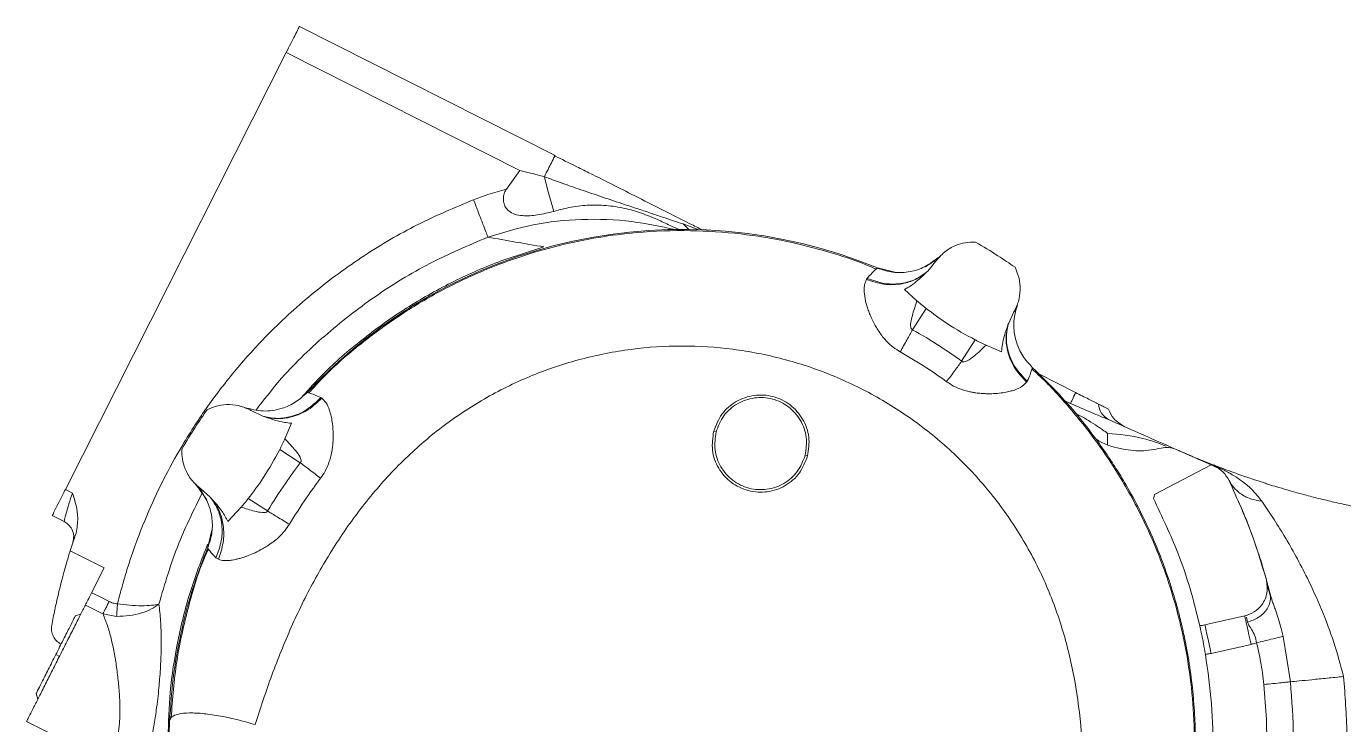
# Model space of a CAD drawing. Header units: millimetres. Extents: x 169 to 14583, y -399 to 10804.
# Drawn here: x 2192.1 to 2418, y 2869.1 to 2988.9 of the extents above; entities that cross this region are included whole.
import ezdxf

# ---------------------------------------------------------------- set-up
doc = ezdxf.new("R2010")
doc.units = ezdxf.units.MM
doc.header["$LTSCALE"] = 35

msp = doc.modelspace()

# ---------------------------------------------------------------- linework, layer by layer
at = {"color": 7, "linetype": 'Continuous', "lineweight": 18}
for p, q in [((2282.749, 2966.717), (2238.908, 2988.874)), ((2198.764, 2909.441), (2236.652, 2984.411)), ((2236.652, 2984.411), (2276.698, 2964.172)), ((2276.698, 2964.172), (2274.393, 2960.969)), ((2305.667, 2954.038), (2304.713, 2954.98)), ((2307.385, 2953.974), (2304.713, 2954.98)), ((2348.476, 2949.184), (2346.27, 2947.636)), ((2348.003, 2948.522), (2346.658, 2946.914)), ((2347.303, 2948.361), (2348.383, 2949.186)), ((2338.053, 2947.434), (2341.04, 2946.746)), ((2346.658, 2946.914), (2346.418, 2946.67)), ((2342.708, 2943.744), (2344.824, 2941.809)), ((2344.07, 2936.856), (2346.408, 2940.499)), ((2360.552, 2937.997), (2361.454, 2939.889)), ((2360.43, 2937.676), (2360.552, 2937.997)), ((2352.486, 2931.455), (2354.823, 2935.097)), ((2356.675, 2934.203), (2359.315, 2933.085)), ((2372.021, 2926.082), (2365.732, 2929.26)), ((2370.172, 2924.653), (2371.172, 2924.203)), ((2232.622, 2922.041), (2230.728, 2922.942)), ((2232.954, 2921.915), (2232.622, 2922.041)), ((2236.415, 2918.154), (2237.539, 2920.807)), ((2309.953, 2919.433), (2310.367, 2919.325)), ((2377.515, 2919.077), (2377.525, 2917.154)), ((2377.515, 2919.077), (2377.525, 2917.154)), ((2239.055, 2914.043), (2235.524, 2916.309)), ((2325.656, 2915.316), (2326.07, 2915.207)), ((2395.299, 2913.665), (2389.283, 2916.316)), ((2395.299, 2913.665), (2385.588, 2908.57)), ((2395.859, 2913.419), (2395.299, 2913.665)), ((2222.234, 2909.027), (2221.098, 2910.311)), ((2199.977, 2908.829), (2198.764, 2909.441)), ((2221.437, 2909.962), (2223.003, 2907.704)), ((2222.233, 2908.824), (2221.832, 2909.349)), ((2221.938, 2909.606), (2223.584, 2908.137)), ((2223.584, 2908.137), (2224.22, 2907.45)), ((2233.427, 2905.773), (2230.123, 2907.894)), ((2226.648, 2903.958), (2228.917, 2906.432)), ((2198.549, 2903.948), (2196.508, 2904.979)), ((2223.188, 2899.539), (2223.868, 2902.495)), ((2199.597, 2898.936), (2205.414, 2895.996)), ((2224.576, 2897.754), (2225.015, 2897.474)), ((2205.414, 2895.996), (2203.27, 2891.755)), ((2196.717, 2887.693), (2196.717, 2887.693)), ((2201.45, 2888.153), (2200.493, 2887.811)), ((2202.201, 2889.639), (2205.199, 2888.124)), ((2205.199, 2888.124), (2207.548, 2887.695)), ((2401.287, 2887.762), (2401.272, 2887.833)), ((2401.516, 2886.686), (2401.335, 2887.548)), ((2408.884, 2876.469), (2407.629, 2884.264)), ((2197.121, 2881.14), (2197.746, 2880.824)), ((2395.286, 2881.354), (2402.125, 2882.893)), ((2193.75, 2874.468), (2194.042, 2873.495)), ((2192.108, 2869.668), (2202.442, 2864.445))]:
    msp.add_line(p, q, dxfattribs=at)
at = {"color": 7, "linetype": 'Continuous', "lineweight": 18, "flags": 128}
for points in [[(2385.377, 2907.897), (2385.495, 2908.274), (2385.588, 2908.57)], [(2206.268, 2890.24), (2204.589, 2891.088), (2203.27, 2891.755)], [(2401.027, 2887.771), (2397.197, 2886.909), (2394.188, 2886.232)]]:
    msp.add_lwpolyline(points, dxfattribs=at)
at = {"color": 7, "linetype": 'Continuous', "lineweight": 18}
msp.add_arc((2304.568, 2866.054), 88, 67.63428, 136.97831, dxfattribs=at)
for points, knots in [([(2238.908, 2988.874), (2238.865, 2988.789), (2238.78, 2988.621), (2238.176, 2987.426), (2237.433, 2985.955), (2236.912, 2984.926), (2236.652, 2984.411)], [0, 0, 0, 0, 0.279619, 0.5592379, 0.779619, 1, 1, 1, 1]), ([(2282.749, 2966.717), (2282.719, 2966.658), (2282.657, 2966.535), (2282.189, 2965.61), (2281.578, 2964.401), (2281.13, 2963.515), (2280.911, 2963.082)], [0, 0, 0, 0, 0.2664008, 0.5541815, 0.7823297, 1, 1, 1, 1]), ([(2288.852, 2963.618), (2288.058, 2964.015), (2285.957, 2965.064), (2283.842, 2966.095), (2282.527, 2966.736)], [0, 0, 0, 0, 0.3782461, 1, 1, 1, 1]), ([(2280.911, 2963.082), (2280.122, 2963.293), (2278.721, 2963.668), (2277.313, 2964.019), (2276.698, 2964.172)], [0, 0, 0, 0, 0.5632777, 1, 1, 1, 1]), ([(2282.535, 2957.144), (2282.224, 2958.185), (2281.671, 2960.039), (2281.143, 2962.155), (2280.911, 2963.082)], [0, 0, 0, 0, 0.5621851, 1, 1, 1, 1]), ([(2304.712, 2954.98), (2304.152, 2955.168), (2302.961, 2955.568), (2301.104, 2956.194), (2298.998, 2956.896), (2296.682, 2957.669), (2293.782, 2958.632), (2290.446, 2959.742), (2286.938, 2960.93), (2283.761, 2962.035), (2281.834, 2962.743), (2280.911, 2963.082)], [0, 0, 0, 0, 0.0702457, 0.14924, 0.2344636, 0.3365547, 0.4426354, 0.6016244, 0.7577154, 0.8839201, 1, 1, 1, 1]), ([(2308.008, 2953.951), (2307.299, 2954.309), (2304.821, 2955.562), (2300.773, 2957.608), (2296.148, 2959.945), (2292.28, 2961.9), (2289.953, 2963.076), (2288.915, 2963.6)], [0, 0, 0, 0, 0.1148488, 0.4015233, 0.6458992, 0.8420887, 1, 1, 1, 1]), ([(2274.393, 2960.969), (2273.33, 2960.668), (2271.431, 2960.131), (2269.582, 2959.445), (2268.768, 2959.143)], [0, 0, 0, 0, 0.5598508, 1, 1, 1, 1]), ([(2274.393, 2960.969), (2274.286, 2960.785), (2274.077, 2960.424), (2273.914, 2959.828), (2273.865, 2959.234), (2273.948, 2958.555), (2274.227, 2957.826), (2274.848, 2957.105), (2275.837, 2956.58), (2277.513, 2956.322), (2279.837, 2956.474), (2281.61, 2956.914), (2282.535, 2957.144)], [0, 0, 0, 0, 0.05092025, 0.09998627, 0.14768188, 0.19520392, 0.26838586, 0.34361224, 0.44340672, 0.55997928, 0.77061839, 1, 1, 1, 1]), ([(2207.706, 2889.824), (2207.815, 2890.261), (2208.033, 2891.134), (2208.382, 2892.438), (2208.747, 2893.736), (2209.131, 2895.03), (2209.531, 2896.318), (2209.949, 2897.6), (2211.038, 2900.793), (2212.907, 2905.578), (2215.864, 2911.808), (2219.302, 2917.963), (2223.412, 2924.205), (2228.26, 2930.437), (2234.189, 2936.922), (2241.361, 2943.437), (2249.901, 2949.666), (2259.023, 2955.044), (2265.518, 2957.776), (2268.768, 2959.143)], [0, 0, 0, 0, 0.0140658, 0.0281223, 0.0421725, 0.0562192, 0.0702649, 0.0843124, 0.0983641, 0.1756646, 0.2446556, 0.3136901, 0.3957922, 0.4779247, 0.5601244, 0.6700937, 0.7800174, 0.8899611, 1, 1, 1, 1]), ([(2268.768, 2959.143), (2269.046, 2958.419), (2269.621, 2956.924), (2270.35, 2955.028), (2270.911, 2953.569), (2271.129, 2953.002), (2271.237, 2952.722)], [0, 0, 0, 0, 0.2668715, 0.5513985, 0.778485, 1, 1, 1, 1]), ([(2304.097, 2954.032), (2303.649, 2954.219), (2302.521, 2954.691), (2300.497, 2955.684), (2297.937, 2956.755), (2295.04, 2957.641), (2291.919, 2958.182), (2288.7, 2958.282), (2285.521, 2957.97), (2283.519, 2957.416), (2282.535, 2957.144)], [0, 0, 0, 0, 0.0770712, 0.1941542, 0.3210083, 0.4530194, 0.590271, 0.729861, 0.8672057, 1, 1, 1, 1]), ([(2271.237, 2952.722), (2273.798, 2953.515), (2279.024, 2955.134), (2287.379, 2955.926), (2295.571, 2955.679), (2300.833, 2954.544), (2303.265, 2954.02)], [0, 0, 0, 0, 0.2467875, 0.5036139, 0.7705671, 1, 1, 1, 1]), ([(2337.835, 2947.24), (2337.249, 2947.494), (2334.598, 2948.643), (2329.497, 2950.299), (2322.341, 2952.146), (2314.409, 2953.421), (2305.763, 2953.992), (2297.591, 2953.693), (2290.093, 2952.738), (2283.401, 2951.361), (2276.567, 2949.38), (2269.656, 2946.741), (2262.744, 2943.395), (2255.905, 2939.311), (2249.281, 2934.418), (2244.091, 2929.96), (2241.365, 2926.929), (2240.536, 2926.007)], [0, 0, 0, 0, 0.0180755, 0.0818119, 0.1515233, 0.2272096, 0.3088704, 0.3965058, 0.4582662, 0.5226842, 0.58976, 0.6594937, 0.7318855, 0.8069355, 0.8846413, 0.9649006, 1, 1, 1, 1]), ([(2231.486, 2923.08), (2232.776, 2924.765), (2236.289, 2929.353), (2243.12, 2935.915), (2251.754, 2942.683), (2261.136, 2948.434), (2267.87, 2951.292), (2271.237, 2952.722)], [0, 0, 0, 0, 0.12670177, 0.34502633, 0.56335089, 0.78167544, 1, 1, 1, 1]), ([(2280.845, 2951.046), (2278.033, 2950.173), (2272.409, 2948.427), (2264.36, 2944.754), (2256.688, 2940.362), (2249.53, 2935.183), (2243.738, 2930.213), (2240.615, 2926.74), (2239.461, 2925.457)], [0, 0, 0, 0, 0.1790088, 0.35801761, 0.53702641, 0.71603521, 0.89504402, 1, 1, 1, 1]), ([(2271.237, 2952.722), (2272.798, 2952.448), (2275.882, 2951.907), (2279.204, 2951.331), (2280.845, 2951.046)], [0, 0, 0, 0, 0.5060258, 1, 1, 1, 1]), ([(2348.003, 2948.522), (2348.483, 2949.097), (2349.445, 2950.246), (2351.28, 2951.289), (2353.126, 2951.858), (2354.301, 2951.88), (2354.889, 2951.891)], [0, 0, 0, 0, 0.279846, 0.5596921, 0.779846, 1, 1, 1, 1]), ([(2354.889, 2951.891), (2356.174, 2951.118), (2358.47, 2949.737), (2360.677, 2948.22), (2361.648, 2947.552)], [0, 0, 0, 0, 0.559992, 1, 1, 1, 1]), ([(2347.818, 2948.64), (2347.079, 2948.169), (2345.593, 2947.221), (2343.006, 2946.615), (2340.406, 2946.616), (2338.802, 2947.15), (2338.022, 2947.409)], [0, 0, 0, 0, 0.2539066, 0.5109166, 0.762191, 1, 1, 1, 1]), ([(2348.531, 2949.191), (2348.533, 2949.192), (2348.61, 2949.276), (2348.421, 2949.114), (2348.235, 2948.954)], [0, 0, 0, 0, 0.0169136, 1, 1, 1, 1]), ([(2348.899, 2949.58), (2348.888, 2949.569), (2348.866, 2949.547), (2348.735, 2949.418), (2348.586, 2949.248), (2348.527, 2949.181)], [0, 0, 0, 0, 0.3758507, 0.7510848, 1, 1, 1, 1]), ([(2336.161, 2945.49), (2337.154, 2945.154), (2339.183, 2944.468), (2342.122, 2944.596), (2344.61, 2945.351), (2345.823, 2946.236), (2346.418, 2946.67)], [0, 0, 0, 0, 0.2742846, 0.5605099, 0.7846114, 1, 1, 1, 1]), ([(2338.053, 2947.434), (2338.021, 2947.407), (2337.955, 2947.355), (2337.368, 2946.893), (2336.692, 2946.129), (2336.277, 2945.659)], [0, 0, 0, 0, 0.2761387, 0.5546099, 1, 1, 1, 1]), ([(2336.277, 2945.659), (2337.265, 2945.306), (2339.302, 2944.577), (2342.278, 2944.692), (2344.822, 2945.489), (2346.052, 2946.444), (2346.658, 2946.914)], [0, 0, 0, 0, 0.2690144, 0.5542991, 0.7805897, 1, 1, 1, 1]), ([(2346.418, 2946.67), (2345.952, 2946.221), (2345.111, 2945.411), (2343.862, 2944.437), (2343.061, 2943.956), (2342.708, 2943.744)], [0, 0, 0, 0, 0.409196, 0.7391742, 1, 1, 1, 1]), ([(2361.454, 2939.889), (2361.744, 2940.485), (2362.329, 2941.685), (2362.58, 2943.693), (2362.433, 2945.712), (2361.908, 2946.942), (2361.648, 2947.552)], [0, 0, 0, 0, 0.2479082, 0.4997625, 0.7517907, 1, 1, 1, 1]), ([(2336.161, 2945.49), (2336.025, 2945.176), (2335.816, 2944.694), (2335.757, 2943.817), (2335.802, 2942.796), (2336.016, 2941.695), (2336.34, 2940.592), (2336.618, 2939.792), (2337.034, 2938.781), (2337.529, 2937.774), (2338.145, 2936.74), (2338.722, 2935.9), (2339.574, 2934.874), (2340.604, 2933.879), (2341.54, 2933.3), (2341.946, 2933.05)], [0, 0, 0, 0, 0.113487, 0.1747305, 0.242252, 0.372177, 0.423703, 0.4796882, 0.5405039, 0.6334542, 0.6869613, 0.7569055, 0.8132341, 0.9191166, 1, 1, 1, 1]), ([(2336.277, 2945.659), (2336.254, 2945.629), (2336.213, 2945.574), (2336.177, 2945.516), (2336.161, 2945.49)], [0, 0, 0, 0, 0.5609766, 1, 1, 1, 1]), ([(2344.824, 2941.809), (2344.475, 2940.801), (2343.991, 2939.402), (2343.702, 2937.831), (2343.76, 2937.27), (2343.819, 2937.076), (2343.906, 2936.951), (2343.995, 2936.885), (2344.045, 2936.866), (2344.07, 2936.856)], [0, 0, 0, 0, 0.61683767, 0.85536056, 0.90014205, 0.93786002, 0.96984067, 0.98485288, 1, 1, 1, 1]), ([(2354.823, 2935.097), (2353.179, 2935.992), (2350.243, 2937.591), (2347.58, 2939.61), (2346.408, 2940.499)], [0, 0, 0, 0, 0.5598636, 1, 1, 1, 1]), ([(2362.042, 2941.144), (2361.763, 2940.081), (2361.204, 2937.955), (2361.702, 2934.885), (2362.853, 2932.291), (2364.023, 2931.024), (2364.608, 2930.39)], [0, 0, 0, 0, 0.2797883, 0.5595767, 0.7797883, 1, 1, 1, 1]), ([(2361.454, 2939.889), (2361.563, 2940.091), (2361.784, 2940.5), (2361.94, 2940.877), (2362.028, 2941.105), (2362.037, 2941.131), (2362.042, 2941.144)], [0, 0, 0, 0, 0.2669692, 0.5387986, 0.7692094, 1, 1, 1, 1]), ([(2359.315, 2933.085), (2359.36, 2933.494), (2359.464, 2934.42), (2359.828, 2935.962), (2360.215, 2937.065), (2360.43, 2937.676)], [0, 0, 0, 0, 0.2601601, 0.5900581, 1, 1, 1, 1]), ([(2363.629, 2927.861), (2362.925, 2928.604), (2361.475, 2930.137), (2360.353, 2932.836), (2359.978, 2935.436), (2360.281, 2936.936), (2360.43, 2937.676)], [0, 0, 0, 0, 0.26787287, 0.55245551, 0.77909144, 1, 1, 1, 1]), ([(2363.735, 2928.036), (2362.987, 2928.804), (2361.46, 2930.375), (2360.339, 2933.153), (2360.027, 2935.776), (2360.379, 2937.267), (2360.552, 2937.997)], [0, 0, 0, 0, 0.2746154, 0.5613205, 0.7853844, 1, 1, 1, 1]), ([(2341.946, 2933.05), (2342.338, 2933.752), (2343.021, 2934.977), (2343.756, 2936.294), (2344.07, 2936.856)], [0, 0, 0, 0, 0.5731881, 1, 1, 1, 1]), ([(2344.07, 2936.856), (2345.686, 2935.918), (2348.572, 2934.242), (2351.289, 2932.306), (2352.486, 2931.455)], [0, 0, 0, 0, 0.5599435, 1, 1, 1, 1]), ([(2231.311, 2869.124), (2232.23, 2871.965), (2234.06, 2877.623), (2237.411, 2885.862), (2241.29, 2893.803), (2245.819, 2901.349), (2251.032, 2908.412), (2256.965, 2914.871), (2263.621, 2920.58), (2270.958, 2925.383), (2278.849, 2929.205), (2287.165, 2931.984), (2295.77, 2933.672), (2304.52, 2934.242), (2313.27, 2933.684), (2321.877, 2932.008), (2330.198, 2929.241), (2338.094, 2925.43), (2345.437, 2920.637), (2352.103, 2914.941), (2357.984, 2908.436), (2362.981, 2901.231), (2367.012, 2893.444), (2370.013, 2885.205), (2372.032, 2876.67), (2373.133, 2867.958), (2373.4, 2859.157), (2372.897, 2850.329), (2371.775, 2841.5), (2370.576, 2835.672), (2369.974, 2832.746)], [0, 0, 0, 0, 0.0364249, 0.0725505, 0.1084422, 0.1441717, 0.1798046, 0.2153916, 0.2509638, 0.2865339, 0.3221039, 0.357674, 0.393244, 0.4288141, 0.4643841, 0.4999542, 0.5355242, 0.5710943, 0.6066643, 0.6422344, 0.6778044, 0.7133745, 0.7489445, 0.7845181, 0.8201096, 0.8557523, 0.8914969, 0.9274079, 0.9635545, 1, 1, 1, 1]), ([(2341.946, 2933.05), (2343.475, 2932.162), (2346.206, 2930.576), (2348.778, 2928.744), (2349.909, 2927.939)], [0, 0, 0, 0, 0.5599809, 1, 1, 1, 1]), ([(2352.486, 2931.455), (2352.505, 2931.436), (2352.544, 2931.398), (2352.618, 2931.358), (2352.702, 2931.333), (2352.857, 2931.322), (2353.114, 2931.382), (2353.761, 2931.661), (2354.997, 2932.609), (2356.007, 2933.569), (2356.675, 2934.203)], [0, 0, 0, 0, 0.0154226, 0.0307397, 0.0466828, 0.0654519, 0.1181436, 0.1948139, 0.4677785, 1, 1, 1, 1]), ([(2349.909, 2927.939), (2350.373, 2928.572), (2351.202, 2929.703), (2352.093, 2930.919), (2352.486, 2931.455)], [0, 0, 0, 0, 0.56, 1, 1, 1, 1]), ([(2363.735, 2928.036), (2363.912, 2928.412), (2364.263, 2929.158), (2364.548, 2930.13), (2364.585, 2930.292), (2364.608, 2930.39)], [0, 0, 0, 0, 0.2850962, 0.565709, 1, 1, 1, 1]), ([(2364.608, 2930.39), (2366.165, 2928.874), (2369.066, 2926.05), (2372.735, 2921.781), (2375.621, 2918.032), (2377.807, 2914.878), (2379.639, 2912.007), (2381.551, 2908.756), (2383.653, 2904.758), (2385.676, 2900.308), (2387.327, 2896.069), (2388.522, 2892.502), (2389.375, 2889.59), (2389.858, 2887.743), (2390.129, 2886.631), (2390.248, 2886.127), (2390.358, 2885.653), (2390.458, 2885.208), (2390.55, 2884.791), (2390.954, 2882.917), (2391.56, 2879.621), (2392.159, 2874.932), (2392.496, 2870.421), (2392.601, 2866.103), (2392.504, 2861.989), (2392.109, 2856.273), (2391.064, 2849.118), (2389.026, 2840.761), (2387.099, 2835.601), (2386.166, 2833.104)], [0, 0, 0, 0, 0.061419, 0.1144171, 0.1589929, 0.1951452, 0.2228731, 0.2552763, 0.3017662, 0.350526, 0.3933881, 0.4303519, 0.4568435, 0.4791726, 0.484333, 0.4892078, 0.4937971, 0.4981008, 0.502119, 0.5058517, 0.5523069, 0.5968484, 0.6394788, 0.6802012, 0.7190192, 0.7559368, 0.8424415, 0.9237642, 1, 1, 1, 1]), ([(2385.904, 2833.146), (2386.067, 2833.506), (2387.342, 2836.318), (2389.065, 2841.868), (2390.978, 2849.66), (2392.084, 2857.476), (2392.497, 2865.166), (2392.244, 2872.655), (2391.39, 2879.868), (2389.999, 2886.754), (2387.85, 2894.288), (2384.748, 2902.251), (2380.541, 2910.35), (2375.873, 2917.51), (2370.884, 2923.699), (2367.108, 2927.829), (2364.912, 2929.772), (2364.553, 2930.089)], [0, 0, 0, 0, 0.0114163, 0.0891975, 0.1656268, 0.2404205, 0.3133212, 0.3841513, 0.4527933, 0.5191661, 0.5832167, 0.6748457, 0.7610364, 0.8416974, 0.9168289, 0.9864311, 1, 1, 1, 1]), ([(2229.477, 2923.528), (2230.54, 2923.249), (2232.666, 2922.69), (2235.736, 2923.188), (2238.331, 2924.339), (2239.598, 2925.509), (2240.231, 2926.094)], [0, 0, 0, 0, 0.2797883, 0.5595767, 0.7797883, 1, 1, 1, 1]), ([(2242.565, 2925.211), (2242.191, 2925.388), (2241.448, 2925.739), (2240.483, 2926.026), (2240.326, 2926.068), (2240.231, 2926.094)], [0, 0, 0, 0, 0.2851037, 0.5656937, 1, 1, 1, 1]), ([(2349.909, 2927.939), (2350.302, 2927.677), (2351.21, 2927.07), (2352.373, 2926.613), (2353.269, 2926.349), (2353.77, 2926.224), (2354.327, 2926.111), (2355.015, 2926.002), (2355.745, 2925.922), (2356.544, 2925.877), (2357.944, 2925.861), (2359.416, 2925.995), (2360.762, 2926.275), (2361.838, 2926.591), (2362.913, 2927.072), (2363.404, 2927.613), (2363.629, 2927.861)], [0, 0, 0, 0, 0.0800236, 0.18549, 0.2120389, 0.2421231, 0.2755357, 0.3121066, 0.3657254, 0.4075292, 0.4587187, 0.6272919, 0.6968139, 0.7573484, 0.8891393, 1, 1, 1, 1]), ([(2363.629, 2927.861), (2363.65, 2927.893), (2363.688, 2927.95), (2363.72, 2928.01), (2363.735, 2928.036)], [0, 0, 0, 0, 0.559009, 1, 1, 1, 1]), ([(2371.172, 2924.203), (2371.243, 2924.36), (2371.372, 2924.645), (2371.821, 2925.638), (2372.021, 2926.082)], [0, 0, 0, 0, 0.5536328, 1, 1, 1, 1]), ([(2375.944, 2924.099), (2375.4, 2924.374), (2374.229, 2924.966), (2372.791, 2925.693), (2372.021, 2926.082)], [0, 0, 0, 0, 0.4649073, 1, 1, 1, 1]), ([(2230.728, 2922.942), (2230.133, 2923.232), (2228.932, 2923.816), (2226.926, 2924.066), (2224.908, 2923.918), (2223.679, 2923.394), (2223.069, 2923.134)], [0, 0, 0, 0, 0.2479103, 0.4997624, 0.7517884, 1, 1, 1, 1]), ([(2242.565, 2925.211), (2241.797, 2924.466), (2240.228, 2922.944), (2237.456, 2921.829), (2234.839, 2921.518), (2233.35, 2921.869), (2232.622, 2922.041)], [0, 0, 0, 0, 0.2746394, 0.5613145, 0.7853604, 1, 1, 1, 1]), ([(2242.746, 2925.1), (2242.003, 2924.401), (2240.472, 2922.959), (2237.781, 2921.842), (2235.189, 2921.468), (2233.693, 2921.767), (2232.954, 2921.915)], [0, 0, 0, 0, 0.26790023, 0.55244057, 0.77905255, 1, 1, 1, 1]), ([(2242.535, 2911.398), (2242.802, 2911.785), (2243.419, 2912.677), (2243.893, 2913.824), (2244.17, 2914.709), (2244.303, 2915.207), (2244.424, 2915.763), (2244.542, 2916.452), (2244.631, 2917.184), (2244.684, 2917.983), (2244.714, 2919.384), (2244.591, 2920.859), (2244.32, 2922.213), (2244.009, 2923.295), (2243.533, 2924.378), (2242.993, 2924.874), (2242.746, 2925.1)], [0, 0, 0, 0, 0.0798188, 0.1840871, 0.2106615, 0.2407401, 0.2741099, 0.310597, 0.3648888, 0.4065301, 0.4572299, 0.6263981, 0.6960404, 0.7566101, 0.888771, 1, 1, 1, 1]), ([(2242.746, 2925.1), (2242.713, 2925.123), (2242.654, 2925.162), (2242.592, 2925.196), (2242.565, 2925.211)], [0, 0, 0, 0, 0.5589805, 1, 1, 1, 1]), ([(2325.656, 2915.316), (2325.8, 2916.346), (2326.088, 2918.406), (2325.002, 2921.419), (2322.91, 2923.769), (2320.069, 2925.169), (2316.908, 2925.343), (2313.932, 2924.322), (2311.506, 2922.23), (2310.747, 2920.293), (2310.367, 2919.325)], [0, 0, 0, 0, 0.124997, 0.2499976, 0.3749954, 0.4999961, 0.6249939, 0.7499947, 0.8749591, 1, 1, 1, 1]), ([(2371.172, 2924.203), (2372.405, 2923.667), (2374.746, 2922.649), (2376.731, 2921.823), (2377.67, 2921.432)], [0, 0, 0, 0, 0.5268685, 1, 1, 1, 1]), ([(2377.67, 2921.432), (2377.193, 2921.757), (2376.334, 2922.339), (2376.064, 2923.558), (2375.944, 2924.099)], [0, 0, 0, 0, 0.5566836, 1, 1, 1, 1]), ([(2375.944, 2924.099), (2376.205, 2923.967), (2376.723, 2923.705), (2377.266, 2923.431), (2377.625, 2923.25), (2377.669, 2923.227), (2377.692, 2923.216)], [0, 0, 0, 0, 0.2517389, 0.5005252, 0.7490346, 1, 1, 1, 1]), ([(2218.73, 2916.375), (2219.504, 2917.66), (2220.884, 2919.956), (2222.401, 2922.163), (2223.069, 2923.134)], [0, 0, 0, 0, 0.559992, 1, 1, 1, 1]), ([(2230.728, 2922.942), (2230.527, 2923.051), (2230.119, 2923.271), (2229.744, 2923.426), (2229.516, 2923.514), (2229.49, 2923.523), (2229.477, 2923.528)], [0, 0, 0, 0, 0.2670754, 0.5389451, 0.7692699, 1, 1, 1, 1]), ([(2237.539, 2920.807), (2237.131, 2920.852), (2236.205, 2920.954), (2234.666, 2921.316), (2233.564, 2921.701), (2232.954, 2921.915)], [0, 0, 0, 0, 0.2602831, 0.5901343, 1, 1, 1, 1]), ([(2377.515, 2919.077), (2376.95, 2919.478), (2375.9, 2920.223), (2374.345, 2921.204), (2373.096, 2921.961), (2372.327, 2922.354), (2372.034, 2922.504)], [0, 0, 0, 0, 0.330971, 0.6164555, 0.8538615, 1, 1, 1, 1]), ([(2377.515, 2919.077), (2376.95, 2919.478), (2375.9, 2920.223), (2374.345, 2921.204), (2373.096, 2921.961), (2372.327, 2922.354), (2372.034, 2922.504)], [0, 0, 0, 0, 0.33097097, 0.61645546, 0.85386151, 1, 1, 1, 1]), ([(2389.283, 2916.316), (2387.126, 2917.266), (2383.271, 2918.965), (2379.383, 2920.678), (2377.67, 2921.432)], [0, 0, 0, 0, 0.5594642, 1, 1, 1, 1]), ([(2380.419, 2920.221), (2379.737, 2920.629), (2378.517, 2921.357), (2377.944, 2922.647), (2377.692, 2923.216)], [0, 0, 0, 0, 0.558865, 1, 1, 1, 1]), ([(2310.367, 2919.325), (2310.223, 2918.295), (2309.935, 2916.235), (2311.02, 2913.222), (2313.113, 2910.871), (2315.953, 2909.471), (2319.115, 2909.297), (2322.091, 2910.319), (2324.516, 2912.411), (2325.276, 2914.347), (2325.656, 2915.316)], [0, 0, 0, 0, 0.124997, 0.2499976, 0.3749954, 0.4999961, 0.6249939, 0.7499947, 0.8749591, 1, 1, 1, 1]), ([(2239.055, 2914.043), (2239.076, 2914.062), (2239.117, 2914.098), (2239.161, 2914.168), (2239.192, 2914.25), (2239.211, 2914.399), (2239.161, 2914.65), (2238.901, 2915.285), (2237.977, 2916.502), (2237.038, 2917.496), (2236.415, 2918.154)], [0, 0, 0, 0, 0.01597765, 0.03159152, 0.04760849, 0.06624215, 0.11809966, 0.19371331, 0.46542607, 1, 1, 1, 1]), ([(2375.418, 2918.225), (2375.472, 2918.181), (2376.685, 2917.204), (2379.425, 2916.438), (2383.222, 2915.904), (2385.542, 2916.326), (2386.703, 2916.536)], [0, 0, 0, 0, 0.0178633, 0.3994736, 0.6997368, 1, 1, 1, 1]), ([(2387.545, 2916.891), (2386.225, 2917.38), (2382.963, 2918.588), (2379.548, 2918.895), (2377.515, 2919.077)], [0, 0, 0, 0, 0.4046728, 1, 1, 1, 1]), ([(2387.545, 2916.891), (2386.225, 2917.38), (2382.963, 2918.588), (2379.548, 2918.895), (2377.515, 2919.077)], [0, 0, 0, 0, 0.4046728, 1, 1, 1, 1]), ([(2221.938, 2909.606), (2221.389, 2910.087), (2220.29, 2911.049), (2219.299, 2912.851), (2218.76, 2914.656), (2218.74, 2915.802), (2218.73, 2916.375)], [0, 0, 0, 0, 0.2798536, 0.5597072, 0.7798536, 1, 1, 1, 1]), ([(2235.524, 2916.309), (2234.629, 2914.665), (2233.03, 2911.729), (2231.011, 2909.066), (2230.123, 2907.894)], [0, 0, 0, 0, 0.5598636, 1, 1, 1, 1]), ([(2389.283, 2916.316), (2388.863, 2916.46), (2388.021, 2916.748), (2387.142, 2916.607), (2386.703, 2916.536)], [0, 0, 0, 0, 0.4995476, 1, 1, 1, 1]), ([(2396.268, 2913.307), (2395.808, 2913.502), (2394.873, 2913.897), (2393.558, 2914.459), (2392.192, 2915.045), (2390.892, 2915.609), (2390.001, 2916), (2389.602, 2916.176)], [0, 0, 0, 0, 0.20044267, 0.40777177, 0.58159108, 0.81280471, 1, 1, 1, 1]), ([(2449.436, 2903.444), (2447.712, 2903.469), (2444.26, 2903.518), (2439.117, 2903.817), (2433.228, 2904.347), (2426.656, 2905.222), (2420.94, 2906.27), (2416.735, 2907.187), (2414.138, 2907.805), (2412.049, 2908.34), (2410.309, 2908.809), (2408.727, 2909.252), (2407.083, 2909.734), (2405.736, 2910.146), (2404.774, 2910.448), (2404.046, 2910.681), (2403.288, 2910.927), (2402.437, 2911.209), (2401.395, 2911.562), (2400.161, 2911.991), (2398.733, 2912.502), (2397.46, 2912.973), (2396.409, 2913.373), (2395.642, 2913.669), (2394.877, 2913.97), (2394.113, 2914.275), (2393.39, 2914.567), (2392.74, 2914.835), (2392.11, 2915.097), (2391.324, 2915.428), (2390.47, 2915.795), (2389.854, 2916.065), (2389.602, 2916.176)], [0, 0, 0, 0, 0.0809773, 0.1620886, 0.2435212, 0.3664755, 0.4906099, 0.53731, 0.5842012, 0.6252505, 0.64553, 0.6740662, 0.7067725, 0.729988, 0.742963, 0.7558854, 0.7671097, 0.7815204, 0.799128, 0.8199441, 0.8439793, 0.8712408, 0.8841289, 0.8970209, 0.909915, 0.9228083, 0.9356966, 0.9465686, 0.9559201, 0.967878, 0.9868298, 1, 1, 1, 1]), ([(2233.427, 2905.773), (2234.425, 2907.364), (2236.198, 2910.191), (2238.186, 2912.872), (2239.055, 2914.043)], [0, 0, 0, 0, 0.5629015, 1, 1, 1, 1]), ([(2242.535, 2911.398), (2241.908, 2911.874), (2240.789, 2912.725), (2239.585, 2913.64), (2239.055, 2914.043)], [0, 0, 0, 0, 0.5599608, 1, 1, 1, 1]), ([(2398.352, 2911.004), (2398.044, 2911.518), (2397.43, 2912.546), (2396.383, 2913.128), (2395.859, 2913.419)], [0, 0, 0, 0, 0.4997269, 1, 1, 1, 1]), ([(2403.977, 2907.424), (2403.412, 2908.143), (2402.391, 2909.443), (2400.687, 2910.841), (2399.463, 2911.664), (2398.714, 2912.105), (2398.176, 2912.406), (2397.636, 2912.684), (2397.15, 2912.917), (2396.924, 2913.02), (2396.674, 2913.133), (2396.458, 2913.226), (2396.268, 2913.307)], [0, 0, 0, 0, 0.2925454, 0.5287215, 0.6977331, 0.7528875, 0.7932706, 0.8826093, 0.9280306, 0.94156, 0.9485575, 1, 1, 1, 1]), ([(2221.107, 2910.319), (2221.112, 2910.315), (2221.142, 2910.285), (2221.245, 2910.171), (2221.44, 2910.012), (2221.461, 2909.995)], [0, 0, 0, 0, 0.1238726, 0.9017963, 1, 1, 1, 1]), ([(2237.183, 2903.489), (2238.126, 2905.004), (2239.81, 2907.709), (2241.702, 2910.271), (2242.535, 2911.398)], [0, 0, 0, 0, 0.560253, 1, 1, 1, 1]), ([(2398.352, 2911.004), (2399.745, 2907.903), (2402.235, 2902.365), (2403.978, 2896.551), (2404.745, 2893.992)], [0, 0, 0, 0, 0.5599623, 1, 1, 1, 1]), ([(2403.977, 2907.424), (2403.304, 2907.545), (2401.922, 2907.794), (2400.31, 2908.658), (2399.08, 2909.741), (2398.594, 2910.583), (2398.352, 2911.004)], [0, 0, 0, 0, 0.2670182, 0.5481058, 0.7741587, 1, 1, 1, 1]), ([(2198.764, 2909.441), (2198.433, 2908.787), (2197.771, 2907.477), (2197.03, 2906.01), (2196.587, 2905.135), (2196.535, 2905.031), (2196.508, 2904.979)], [0, 0, 0, 0, 0.27961895, 0.55923791, 0.77961895, 1, 1, 1, 1]), ([(2198.549, 2903.948), (2198.553, 2903.967), (2198.562, 2904.004), (2198.655, 2904.398), (2198.883, 2905.315), (2199.337, 2906.945), (2199.763, 2908.2), (2199.977, 2908.829)], [0, 0, 0, 0, 0.1242912, 0.2488135, 0.4979345, 0.7487164, 1, 1, 1, 1]), ([(2200.597, 2901.971), (2200.747, 2902.835), (2201.148, 2905.15), (2200.428, 2907.411), (2199.977, 2908.829)], [0, 0, 0, 0, 0.3729277, 1, 1, 1, 1]), ([(2214.801, 2889.809), (2215.836, 2893.322), (2217.764, 2899.875), (2220.815, 2905.984), (2222.23, 2908.818)], [0, 0, 0, 0, 0.5361712, 1, 1, 1, 1]), ([(2221.458, 2909.99), (2221.441, 2910.006), (2221.36, 2910.086), (2221.537, 2909.874), (2221.678, 2909.705)], [0, 0, 0, 0, 0.2028016, 1, 1, 1, 1]), ([(2222.003, 2909.272), (2222.471, 2908.532), (2223.411, 2907.042), (2224.006, 2904.455), (2223.996, 2901.858), (2223.457, 2900.257), (2223.195, 2899.479)], [0, 0, 0, 0, 0.2538991, 0.5108979, 0.7621714, 1, 1, 1, 1]), ([(2224.576, 2897.754), (2224.949, 2898.723), (2225.718, 2900.722), (2225.676, 2903.683), (2224.951, 2906.245), (2224.036, 2907.513), (2223.584, 2908.137)], [0, 0, 0, 0, 0.2688647, 0.5539453, 0.7802524, 1, 1, 1, 1]), ([(2230.123, 2907.894), (2229.909, 2907.628), (2229.555, 2907.187), (2229.156, 2906.711), (2228.978, 2906.503), (2228.917, 2906.432)], [0, 0, 0, 0, 0.4989324, 0.8290332, 1, 1, 1, 1]), ([(2393.329, 2886.115), (2392.805, 2888.221), (2391.756, 2892.433), (2389.252, 2899.78), (2386.846, 2904.818), (2385.377, 2907.897)], [0, 0, 0, 0, 0.2800386, 0.5600772, 1, 1, 1, 1]), ([(2225.015, 2897.474), (2225.332, 2898.415), (2225.98, 2900.335), (2225.94, 2903.153), (2225.342, 2905.594), (2224.59, 2906.838), (2224.22, 2907.45)], [0, 0, 0, 0, 0.2737944, 0.5590814, 0.7831791, 1, 1, 1, 1]), ([(2224.22, 2907.45), (2224.716, 2906.879), (2225.651, 2905.801), (2226.329, 2904.547), (2226.648, 2903.958)], [0, 0, 0, 0, 0.5307346, 1, 1, 1, 1]), ([(2228.917, 2906.432), (2229.68, 2906.178), (2230.855, 2905.787), (2232.213, 2905.502), (2232.875, 2905.492), (2233.153, 2905.529), (2233.337, 2905.63), (2233.397, 2905.725), (2233.427, 2905.773)], [0, 0, 0, 0, 0.5128186, 0.789719, 0.8724589, 0.9306229, 0.9652104, 1, 1, 1, 1]), ([(2237.183, 2903.489), (2236.49, 2903.91), (2235.282, 2904.645), (2233.982, 2905.435), (2233.427, 2905.773)], [0, 0, 0, 0, 0.5731481, 1, 1, 1, 1]), ([(2399.993, 2907.382), (2400.214, 2906.876), (2400.752, 2905.641), (2401.57, 2903.587), (2402.494, 2901.141), (2403.448, 2898.383), (2404.186, 2896.053), (2404.578, 2894.571), (2404.67, 2894.226)], [0, 0, 0, 0, 0.1331808, 0.3251508, 0.4849802, 0.6850942, 0.9266971, 1, 1, 1, 1]), ([(2418.004, 2877.379), (2417.469, 2879.337), (2416.399, 2883.26), (2414.248, 2888.892), (2412.04, 2893.816), (2409.85, 2898.007), (2407.84, 2901.502), (2405.829, 2904.706), (2404.588, 2906.527), (2403.977, 2907.424)], [0, 0, 0, 0, 0.1707087, 0.3420292, 0.5122755, 0.6382775, 0.7620228, 0.8829262, 1, 1, 1, 1]), ([(2200.046, 2900.335), (2200.126, 2900.728), (2200.287, 2901.513), (2199.947, 2902.603), (2199.347, 2903.449), (2198.815, 2903.781), (2198.549, 2903.948)], [0, 0, 0, 0, 0.2796889, 0.5593777, 0.7796888, 1, 1, 1, 1]), ([(2225.015, 2897.474), (2225.326, 2897.384), (2225.805, 2897.245), (2226.646, 2897.256), (2227.29, 2897.331), (2227.921, 2897.449), (2228.525, 2897.595), (2229.253, 2897.808), (2230.18, 2898.133), (2231.309, 2898.608), (2232.404, 2899.161), (2233.42, 2899.765), (2234.272, 2900.345), (2235.312, 2901.187), (2236.323, 2902.19), (2236.926, 2903.101), (2237.183, 2903.489)], [0, 0, 0, 0, 0.1101183, 0.1692037, 0.2325504, 0.2752428, 0.3221825, 0.3735762, 0.4399231, 0.5263349, 0.6169411, 0.6745805, 0.7472412, 0.80625, 0.9173397, 1, 1, 1, 1]), ([(2200.597, 2901.971), (2200.404, 2901.407), (2200.061, 2900.398), (2199.739, 2899.383), (2199.597, 2898.936)], [0, 0, 0, 0, 0.5599969, 1, 1, 1, 1]), ([(2200.358, 2901.271), (2200.315, 2901.145), (2200.109, 2900.533), (2200.074, 2900.423), (2200.046, 2900.335)], [0, 0, 0, 0, 0.2054905, 1, 1, 1, 1]), ([(2199.597, 2898.936), (2199.583, 2898.889), (2199.553, 2898.798), (2199.328, 2898.072), (2198.999, 2896.971), (2198.569, 2895.47), (2198.066, 2893.595), (2197.514, 2891.359), (2196.947, 2888.869), (2196.596, 2887.06), (2196.42, 2886.154)], [0, 0, 0, 0, 0.1281652, 0.2532992, 0.3755129, 0.4949256, 0.6211368, 0.7472614, 0.8734868, 1, 1, 1, 1]), ([(2223.163, 2900.085), (2222.122, 2897.397), (2220.018, 2891.961), (2217.929, 2883.431), (2216.601, 2875.03), (2216.448, 2869.483), (2216.376, 2866.88)], [0, 0, 0, 0, 0.2534329, 0.5122653, 0.7710977, 1, 1, 1, 1]), ([(2216.645, 2869.739), (2216.806, 2872.192), (2217.136, 2877.191), (2218.455, 2884.639), (2220.379, 2892.173), (2222.232, 2897.032), (2223.188, 2899.539)], [0, 0, 0, 0, 0.24283053, 0.49500124, 0.73948559, 1, 1, 1, 1]), ([(2223.311, 2899.286), (2223.198, 2899.044), (2221.727, 2895.89), (2219.813, 2889.417), (2217.633, 2879.966), (2217.148, 2873.552), (2216.904, 2870.333)], [0, 0, 0, 0, 0.0266226, 0.347334, 0.6723643, 1, 1, 1, 1]), ([(2223.188, 2899.539), (2223.2, 2899.486), (2223.224, 2899.379), (2223.58, 2898.797), (2224.197, 2898.151), (2224.576, 2897.754)], [0, 0, 0, 0, 0.2762512, 0.5550085, 1, 1, 1, 1]), ([(2404.745, 2893.992), (2404.851, 2893.236), (2405.064, 2891.723), (2404.143, 2889.732), (2402.728, 2888.345), (2401.594, 2887.963), (2401.027, 2887.771)], [0, 0, 0, 0, 0.279594, 0.5591879, 0.779594, 1, 1, 1, 1]), ([(2405.377, 2891.616), (2405.331, 2891.799), (2405.237, 2892.166), (2405.111, 2892.643), (2405.011, 2893.019), (2404.882, 2893.498), (2404.826, 2893.699), (2404.783, 2893.854)], [0, 0, 0, 0, 0.16359744, 0.32855106, 0.4973536, 0.61354324, 1, 1, 1, 1]), ([(2405.467, 2890.953), (2405.345, 2891.431), (2405.103, 2892.381), (2404.998, 2892.761), (2404.946, 2892.951)], [0, 0, 0, 0, 0.5022439, 1, 1, 1, 1]), ([(2203.27, 2891.755), (2203.037, 2891.292), (2202.619, 2890.466), (2202.329, 2889.892), (2202.201, 2889.639)], [0, 0, 0, 0, 0.5589735, 1, 1, 1, 1]), ([(2202.85, 2860.948), (2203.438, 2860.28), (2204.546, 2859.022), (2206.248, 2858.043), (2207.788, 2857.762), (2209.019, 2858.112), (2209.968, 2858.779), (2210.702, 2859.574), (2211.306, 2860.491), (2211.803, 2861.447), (2212.214, 2862.396), (2212.613, 2863.491), (2212.944, 2864.569), (2213.223, 2865.602), (2213.459, 2866.578), (2213.7, 2867.693), (2213.94, 2868.949), (2214.16, 2870.258), (2214.389, 2871.798), (2214.608, 2873.51), (2214.796, 2875.303), (2214.994, 2877.58), (2215.163, 2880.388), (2215.227, 2883.754), (2215.139, 2886.979), (2214.914, 2888.862), (2214.801, 2889.809)], [0, 0, 0, 0, 0.0829496, 0.15628304, 0.22492117, 0.28733196, 0.32536309, 0.36329874, 0.40104158, 0.42612465, 0.45246768, 0.48003287, 0.50878726, 0.52724642, 0.54773798, 0.57023852, 0.59472852, 0.62119422, 0.64452391, 0.68036374, 0.71457054, 0.74134133, 0.80346631, 0.86753446, 0.93342506, 1, 1, 1, 1]), ([(2206.268, 2890.24), (2206.154, 2890.015), (2205.924, 2889.56), (2205.535, 2888.79), (2205.326, 2888.375), (2205.199, 2888.124)], [0, 0, 0, 0, 0.2773861, 0.5620161, 1, 1, 1, 1]), ([(2207.706, 2889.824), (2207.428, 2889.863), (2206.929, 2889.934), (2206.471, 2890.146), (2206.268, 2890.24)], [0, 0, 0, 0, 0.5553328, 1, 1, 1, 1]), ([(2207.548, 2887.695), (2207.575, 2888.049), (2207.621, 2888.679), (2207.68, 2889.476), (2207.706, 2889.824)], [0, 0, 0, 0, 0.5629473, 1, 1, 1, 1]), ([(2207.548, 2887.695), (2208.292, 2887.718), (2209.776, 2887.763), (2211.844, 2888.24), (2213.622, 2888.925), (2214.408, 2889.514), (2214.801, 2889.809)], [0, 0, 0, 0, 0.2507821, 0.5007915, 0.7503643, 1, 1, 1, 1]), ([(2214.801, 2889.809), (2214.418, 2889.726), (2213.654, 2889.562), (2211.87, 2889.495), (2209.839, 2889.567), (2208.393, 2889.741), (2207.706, 2889.824)], [0, 0, 0, 0, 0.25512205, 0.50831661, 0.76641454, 1, 1, 1, 1]), ([(2401.516, 2886.686), (2402.179, 2886.928), (2403.561, 2887.432), (2404.915, 2888.843), (2405.537, 2890.324), (2405.429, 2891.196), (2405.377, 2891.616)], [0, 0, 0, 0, 0.2699973, 0.5619218, 0.7893042, 1, 1, 1, 1]), ([(2407.629, 2884.264), (2407.488, 2884.852), (2407.222, 2885.968), (2406.731, 2887.539), (2406.3, 2888.796), (2405.958, 2889.77), (2405.712, 2890.492), (2405.516, 2891.101), (2405.42, 2891.455), (2405.377, 2891.616)], [0, 0, 0, 0, 0.2246527, 0.4260106, 0.6129378, 0.7277107, 0.8291847, 0.9224543, 1, 1, 1, 1]), ([(2192.114, 2869.679), (2192.112, 2869.677), (2192.066, 2869.585), (2192.246, 2869.94), (2192.642, 2870.724), (2193.337, 2872.099), (2194.244, 2873.893), (2195.338, 2876.059), (2196.545, 2878.448), (2197.811, 2880.953), (2199.075, 2883.454), (2200.269, 2885.816), (2201.361, 2887.976), (2201.922, 2889.087), (2202.201, 2889.639)], [0, 0, 0, 0, 0.002634, 0.0938798, 0.1850488, 0.2751017, 0.3650757, 0.4563216, 0.5474905, 0.6375435, 0.7275228, 0.8187107, 0.9098997, 1, 1, 1, 1]), ([(2197.121, 2881.14), (2197.563, 2882.014), (2198.447, 2883.763), (2199.562, 2885.968), (2200.34, 2887.509), (2200.442, 2887.71), (2200.493, 2887.811)], [0, 0, 0, 0, 0.25014564, 0.50001224, 0.75000989, 1, 1, 1, 1]), ([(2205.199, 2888.124), (2205.463, 2887.475), (2205.993, 2886.174), (2206.623, 2883.933), (2207.147, 2881.528), (2207.561, 2878.985), (2207.873, 2876.371), (2208.088, 2873.659), (2208.142, 2871.446), (2208.085, 2869.989), (2208.039, 2869.376), (2208.015, 2869.113), (2208.004, 2868.998), (2207.999, 2868.948), (2207.996, 2868.926), (2207.995, 2868.916), (2207.995, 2868.912), (2207.995, 2868.91), (2207.995, 2868.909), (2207.995, 2868.909), (2207.995, 2868.909), (2207.995, 2868.908), (2207.994, 2868.908), (2207.994, 2868.905), (2207.993, 2868.894), (2207.989, 2868.848), (2207.97, 2868.669), (2207.889, 2867.971), (2207.71, 2866.977), (2207.351, 2865.84), (2206.856, 2864.887), (2206.292, 2864.32), (2205.782, 2864.033), (2205.421, 2863.9), (2204.744, 2863.769), (2203.729, 2863.856), (2202.816, 2864.289), (2202.377, 2864.497)], [0, 0, 0, 0, 0.0745984, 0.1493854, 0.2242595, 0.2990441, 0.3736381, 0.4475036, 0.5283671, 0.5633224, 0.5785607, 0.5852367, 0.5881684, 0.5894573, 0.5900242, 0.5902735, 0.5903833, 0.5904315, 0.5904695, 0.5904699, 0.5904708, 0.5904742, 0.5904875, 0.5905398, 0.5907466, 0.5915698, 0.5948516, 0.60792, 0.6594429, 0.6975247, 0.7436916, 0.7983958, 0.8187562, 0.8402534, 0.8629473, 0.9341116, 1, 1, 1, 1]), ([(2196.42, 2886.154), (2196.39, 2885.838), (2196.331, 2885.201), (2196.656, 2884.269), (2197.195, 2883.443), (2197.745, 2883.099), (2198.016, 2882.928)], [0, 0, 0, 0, 0.2490899, 0.5024048, 0.7541941, 1, 1, 1, 1]), ([(2394.188, 2886.232), (2394.029, 2886.2), (2393.745, 2886.143), (2393.456, 2886.124), (2393.329, 2886.115)], [0, 0, 0, 0, 0.55996256, 1, 1, 1, 1]), ([(2393.329, 2886.115), (2393.343, 2886.049), (2393.358, 2885.975), (2393.478, 2885.461), (2393.599, 2884.891), (2393.795, 2883.925), (2394.018, 2882.779), (2394.189, 2881.816), (2394.301, 2881.183)], [0, 0, 0, 0, 0.2473037, 0.2726425, 0.4978781, 0.6282371, 0.7555819, 1, 1, 1, 1]), ([(2394.188, 2886.232), (2394.209, 2886.14), (2394.25, 2885.956), (2394.544, 2884.649), (2394.906, 2883.041), (2395.16, 2881.916), (2395.286, 2881.354)], [0, 0, 0, 0, 0.2796189, 0.5592379, 0.779619, 1, 1, 1, 1]), ([(2403.081, 2883.159), (2402.991, 2883.559), (2402.801, 2884.4), (2402.318, 2885.279), (2401.973, 2885.818), (2401.818, 2886.064), (2401.648, 2886.334), (2401.575, 2886.529), (2401.516, 2886.686)], [0, 0, 0, 0, 0.2774494, 0.5841251, 0.719561, 0.7907416, 0.8313875, 1, 1, 1, 1]), ([(2402.125, 2882.893), (2402.305, 2882.937), (2402.627, 2883.014), (2402.942, 2883.115), (2403.081, 2883.159)], [0, 0, 0, 0, 0.5599879, 1, 1, 1, 1]), ([(2407.629, 2884.264), (2407.39, 2884.206), (2406.903, 2884.088), (2405.679, 2883.791), (2404.361, 2883.47), (2403.501, 2883.261), (2403.081, 2883.159)], [0, 0, 0, 0, 0.2742701, 0.5614072, 0.7857297, 1, 1, 1, 1]), ([(2404.324, 2876.013), (2404.162, 2877.331), (2403.867, 2879.734), (2403.326, 2882.094), (2403.081, 2883.159)], [0, 0, 0, 0, 0.5483184, 1, 1, 1, 1]), ([(2193.75, 2874.468), (2193.801, 2874.569), (2193.902, 2874.77), (2194.681, 2876.311), (2195.796, 2878.517), (2196.68, 2880.265), (2197.121, 2881.14)], [0, 0, 0, 0, 0.2500023, 0.499997, 0.7499526, 1, 1, 1, 1]), ([(2394.301, 2881.183), (2394.7, 2878.352), (2395.498, 2872.695), (2395.651, 2864.73), (2395.262, 2857.394), (2394.6, 2852.954), (2394.268, 2850.732)], [0, 0, 0, 0, 0.28020624, 0.55991519, 0.7797705, 1, 1, 1, 1]), ([(2394.301, 2881.183), (2394.486, 2881.208), (2394.817, 2881.253), (2395.143, 2881.323), (2395.286, 2881.354)], [0, 0, 0, 0, 0.5599877, 1, 1, 1, 1]), ([(2404.324, 2876.013), (2404.85, 2876.066), (2405.926, 2876.173), (2407.276, 2876.308), (2408.295, 2876.41), (2408.69, 2876.449), (2408.884, 2876.469)], [0, 0, 0, 0, 0.2731965, 0.5593432, 0.783923, 1, 1, 1, 1]), ([(2405.302, 2812.681), (2407.133, 2816.42), (2410.796, 2823.9), (2414.696, 2835.793), (2417.179, 2847.134), (2418.394, 2857.774), (2418.734, 2867.593), (2418.247, 2874.117), (2418.004, 2877.379)], [0, 0, 0, 0, 0.1866505, 0.3733027, 0.5599526, 0.7066348, 0.8533182, 1, 1, 1, 1]), ([(2403.297, 2848.648), (2403.687, 2851.184), (2404.467, 2856.254), (2404.852, 2863.393), (2404.821, 2869.988), (2404.49, 2874.004), (2404.324, 2876.013)], [0, 0, 0, 0, 0.2801444, 0.5599523, 0.7798535, 1, 1, 1, 1]), ([(2216.645, 2869.739), (2216.62, 2869.158), (2216.576, 2868.119), (2216.526, 2867.074), (2216.504, 2866.614)], [0, 0, 0, 0, 0.5595983, 1, 1, 1, 1]), ([(2231.311, 2869.124), (2230.341, 2869.406), (2228.333, 2869.989), (2225.32, 2870.637), (2222.451, 2871.059), (2219.941, 2871.185), (2218.059, 2870.985), (2216.883, 2870.504), (2216.722, 2869.988), (2216.645, 2869.739)], [0, 0, 0, 0, 0.1302597, 0.2697031, 0.41542, 0.5635596, 0.7166911, 0.863315, 1, 1, 1, 1])]:
    msp.add_open_spline(points, degree=3, knots=knots, dxfattribs=at)
for points in [[(2346.408, 2940.499), (2346.261, 2940.617), (2345.969, 2940.854), (2345.547, 2941.198), (2345.154, 2941.524), (2344.934, 2941.714), (2344.824, 2941.809)], [(2356.675, 2934.203), (2356.542, 2934.264), (2356.278, 2934.385), (2355.817, 2934.606), (2355.329, 2934.846), (2354.992, 2935.014), (2354.823, 2935.097)], [(2326.07, 2915.207), (2326.225, 2916.294), (2326.536, 2918.467), (2325.376, 2921.638), (2323.182, 2924.129), (2320.179, 2925.589), (2316.846, 2925.79), (2313.713, 2924.696), (2311.146, 2922.502), (2310.35, 2920.456), (2309.953, 2919.433)], [(2309.953, 2919.433), (2309.797, 2918.347), (2309.486, 2916.174), (2310.646, 2913.003), (2312.84, 2910.512), (2315.843, 2909.052), (2319.176, 2908.851), (2322.31, 2909.944), (2324.877, 2912.138), (2325.672, 2914.184), (2326.07, 2915.207)], [(2236.415, 2918.154), (2236.355, 2918.022), (2236.234, 2917.758), (2236.013, 2917.299), (2235.774, 2916.813), (2235.607, 2916.477), (2235.524, 2916.309)], [(2401.027, 2887.771), (2401.043, 2887.698), (2401.076, 2887.551), (2401.33, 2886.423), (2401.693, 2884.811), (2401.981, 2883.533), (2402.125, 2882.893)], [(2407.81, 2847.853), (2408.278, 2851.01), (2409.214, 2857.325), (2409.574, 2866.917), (2409.114, 2873.285), (2408.884, 2876.469)], [(2408.884, 2876.469), (2409.343, 2876.514), (2410.26, 2876.606), (2412.486, 2876.828), (2415.118, 2877.091), (2417.042, 2877.283), (2418.004, 2877.379)]]:
    msp.add_open_spline(points, degree=3, dxfattribs=at)

doc.saveas('drawing.dxf')
